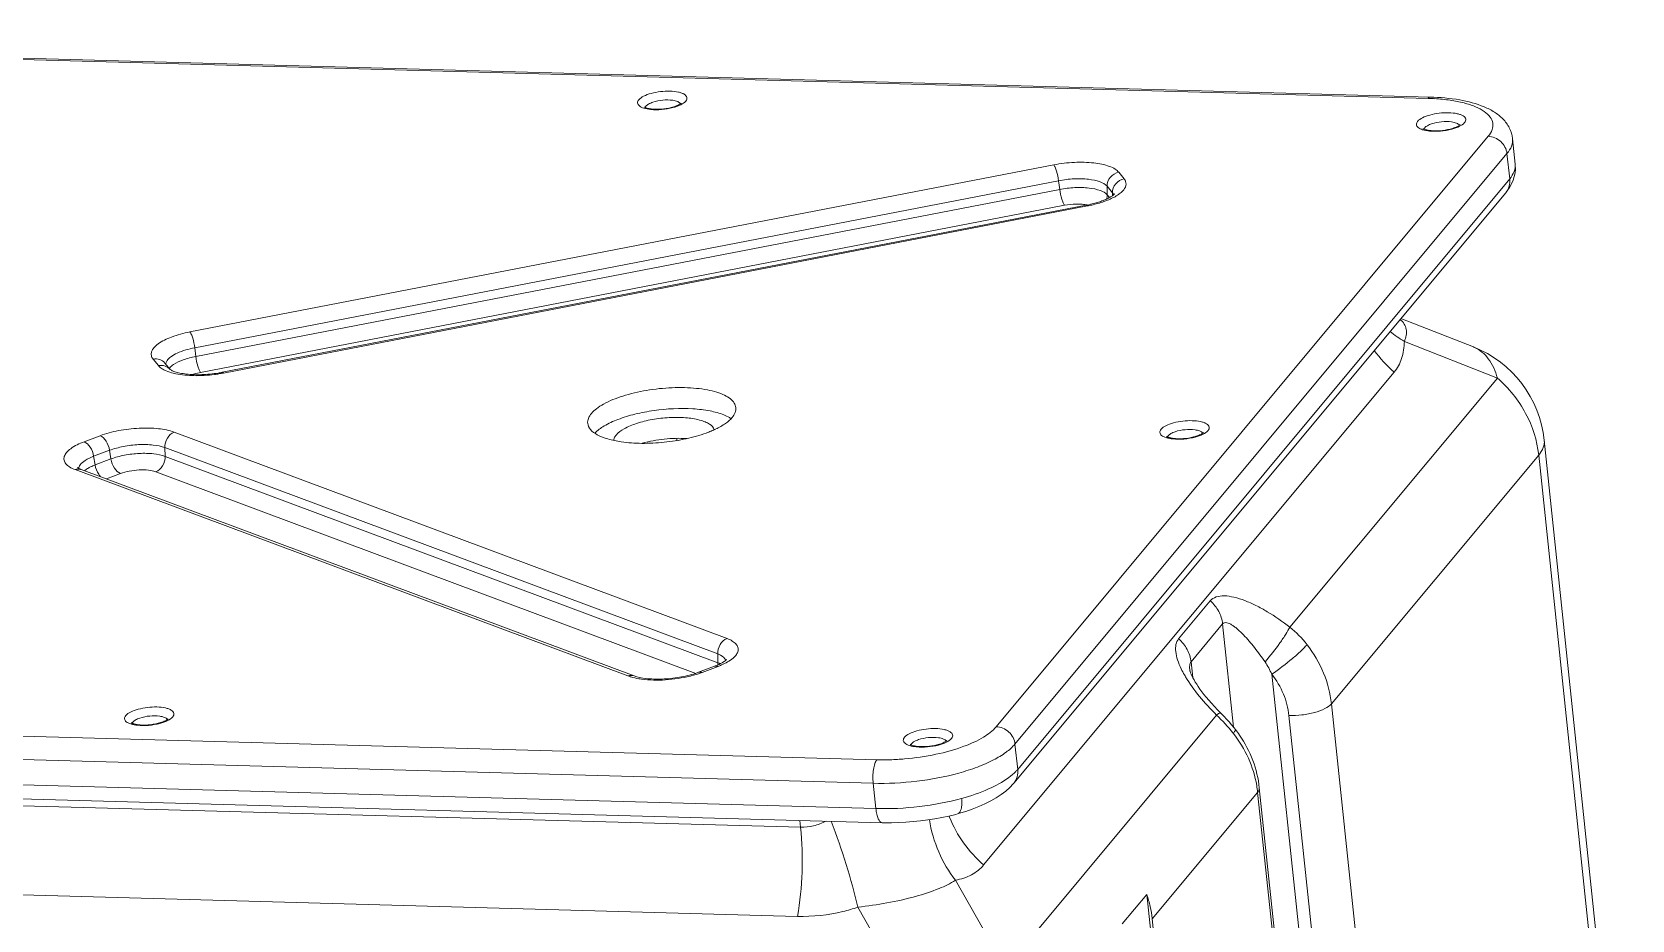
# Model space of a CAD drawing. Extents: x 36536 to 256213, y 18389 to 106449.
# Drawn here: x 247707.7 to 248168.4, y 80416.6 to 80672.1 of the extents above; entities that cross this region are included whole.
import ezdxf

# ---------------------------------------------------------------- set-up
doc = ezdxf.new("R2010")
doc.units = 0
doc.header["$LTSCALE"] = 1000
doc.header["$MEASUREMENT"] = 0
doc.layers.add('01-细实线', color=3, linetype='Continuous', lineweight=18)

# ---------------------------------------------------------------- blocks, each defined once
blk = doc.blocks.new('sadaffgdfhfgh')
at = {"layer": '01-细实线'}
for p, q in [((246093.82, 81812.687), (246026.242, 81814.559)), ((246093.88, 81812.725), (246026.313, 81814.596)), ((246081.384, 81794.604), (246095.55, 81811.596)), ((246096.253, 81811.527), (246096.33, 81810.798)), ((246081.927, 81794.108), (246096.093, 81811.1)), ((246096.093, 81811.1), (246096.17, 81810.371)), ((246058.17, 81805.966), (246083.045, 81810.774)), ((246096.17, 81810.371), (246082.004, 81793.379)), ((246084.915, 81810.56), (246085.07, 81810.37)), ((246058.308, 81805.51), (246083.183, 81810.317)), ((246058.341, 81805.258), (246083.215, 81810.066)), ((246096.055, 81809.973), (246081.889, 81792.981)), ((246083.183, 81810.317), (246083.215, 81810.066)), ((246084.578, 81810.158), (246084.581, 81809.91)), ((246084.578, 81810.158), (246084.733, 81809.968)), ((246084.581, 81809.91), (246084.645, 81809.832)), ((246084.733, 81809.968), (246084.734, 81809.888)), ((246058.479, 81804.802), (246083.353, 81809.61)), ((246083.975, 81809.611), (246059.1, 81804.804)), ((246084.01, 81809.59), (246059.136, 81804.782)), ((246095.126, 81805.535), (246093.04, 81806.357)), ((246058.308, 81805.51), (246058.341, 81805.258)), ((246093.139, 81805.694), (246095.815, 81804.639)), ((246057.266, 81804.996), (246057.11, 81805.186)), ((246057.606, 81804.881), (246057.451, 81805.071)), ((246092.843, 81804.805), (246081.024, 81790.628)), ((246089.839, 81797.472), (246095.815, 81804.639)), ((246057.718, 81803.082), (246073.635, 81797.144)), ((246055.126, 81802.806), (246055.584, 81802.979)), ((246055.399, 81802.387), (246055.858, 81802.56)), ((246055.858, 81802.56), (246055.898, 81802.311)), ((246057.449, 81802.637), (246057.457, 81802.386)), ((246057.449, 81802.637), (246073.366, 81796.699)), ((246072.187, 81802.904), (246072.194, 81802.841)), ((246097.166, 81802.851), (246099.692, 81778.847)), ((246055.399, 81802.387), (246055.44, 81802.138)), ((246055.44, 81802.138), (246055.898, 81802.311)), ((246057.457, 81802.386), (246073.373, 81796.448)), ((246091.039, 81795.266), (246097.006, 81802.423)), ((246097.006, 81802.423), (246099.532, 81778.419)), ((246070.784, 81796.066), (246054.867, 81802.004)), ((246070.958, 81796.07), (246055.042, 81802.007)), ((246055.764, 81801.738), (246056.171, 81801.892)), ((246057.187, 81801.941), (246072.733, 81796.142)), ((246086.638, 81797.135), (246087.549, 81798.228)), ((246086.996, 81796.471), (246087.906, 81797.564)), ((246087.906, 81797.564), (246088.223, 81794.591)), ((246073.366, 81796.699), (246073.373, 81796.448)), ((246073.276, 81796.345), (246072.818, 81796.172)), ((246073.376, 81796.342), (246072.917, 81796.169)), ((246086.959, 81796.235), (246086.959, 81796.235)), ((246087.043, 81796.026), (246086.996, 81796.471)), ((246089.321, 81796.118), (246092.123, 81769.797)), ((246010.376, 81795.528), (246077.954, 81793.656)), ((246087.759, 81795.091), (246087.668, 81795.186)), ((246091.039, 81795.266), (246093.572, 81771.27)), ((246010.266, 81794.851), (246077.844, 81792.979)), ((246081.654, 81787.653), (246087.731, 81794.943)), ((246087.85, 81795), (246087.759, 81795.091)), ((246089.814, 81794.928), (246092.347, 81770.932)), ((246088.27, 81794.532), (246088.27, 81794.532)), ((246077.921, 81792.251), (246010.344, 81794.123)), ((246081.927, 81794.108), (246082.004, 81793.379)), ((246075.75, 81791.713), (246015.297, 81793.387)), ((246077.844, 81792.979), (246077.921, 81792.251)), ((246085.878, 81789.076), (246088.914, 81792.717)), ((246091.447, 81768.721), (246088.914, 81792.717)), ((246091.495, 81768.849), (246088.962, 81792.845)), ((246080.27, 81792.097), (246080.271, 81792.097)), ((246075.729, 81791.91), (246075.75, 81791.713)), ((246075.667, 81789.148), (246015.215, 81790.822)), ((246081.654, 81787.653), (246080.212, 81790.189)), ((246085.011, 81788.931), (246085.72, 81789.78)), ((246088.413, 81764.478), (246085.72, 81789.78)), ((246077.402, 81789.412), (246078.844, 81786.877)), ((246088.411, 81765.079), (246085.878, 81789.076))]:
    blk.add_line(p, q, dxfattribs=at)
for points in [[(246096.055, 81809.973), (246096.097, 81810.025), (246096.165, 81810.124), (246096.222, 81810.225), (246096.268, 81810.331), (246096.302, 81810.439), (246096.324, 81810.547)], [(246096.324, 81810.547), (246096.335, 81810.654), (246096.333, 81810.759), (246096.33, 81810.799)], [(246086.966, 81796.209), (246086.964, 81796.216), (246086.96, 81796.231), (246086.959, 81796.237), (246086.959, 81796.235)], [(246087.668, 81795.186), (246087.583, 81795.279), (246087.505, 81795.368), (246087.433, 81795.453), (246087.367, 81795.535), (246087.307, 81795.613), (246087.253, 81795.688), (246087.203, 81795.759), (246087.158, 81795.827), (246087.118, 81795.892), (246087.081, 81795.955), (246087.049, 81796.014), (246087.022, 81796.067), (246087, 81796.116), (246086.983, 81796.158), (246086.971, 81796.191), (246086.966, 81796.209)], [(246088.27, 81794.532), (246088.235, 81794.576), (246088.163, 81794.664), (246088.09, 81794.747), (246088.018, 81794.827), (246087.946, 81794.903), (246087.875, 81794.975), (246087.85, 81795)], [(246008.701, 81794.141), (246008.779, 81794.096), (246008.912, 81794.028), (246009.056, 81793.968), (246009.21, 81793.914), (246009.374, 81793.866), (246009.546, 81793.826), (246009.725, 81793.791), (246009.911, 81793.763), (246010.101, 81793.742), (246010.292, 81793.727), (246010.484, 81793.717), (246078.105, 81791.844)], [(246080.271, 81792.097), (246080.327, 81792.114), (246080.513, 81792.171), (246080.698, 81792.235), (246080.881, 81792.307), (246081.059, 81792.386), (246081.227, 81792.47), (246081.384, 81792.56), (246081.53, 81792.656), (246081.66, 81792.755), (246081.776, 81792.858), (246081.877, 81792.966), (246081.89, 81792.981)], [(246078.105, 81791.844), (246078.17, 81791.843), (246078.373, 81791.842), (246078.579, 81791.847), (246078.787, 81791.857), (246078.996, 81791.874), (246079.206, 81791.895), (246079.414, 81791.922), (246079.621, 81791.955), (246079.824, 81791.993), (246080.024, 81792.036), (246080.219, 81792.084), (246080.27, 81792.097)]]:
    blk.add_lwpolyline(points, dxfattribs=at)
for centre, radius, start, end in [((246093.641, 81806.32), 6.369, 87.8599, 88.3918), ((246093.65, 81806.551), 6.138, 86.6393, 87.8645), ((246071.37, 81812.391), 0.0978, 153.6596, 159.5442), ((246093.794, 81811.77), 0.0978, 153.6596, 159.5442), ((246083.313, 81813.035), 3.487, 280.9387, 281.4421), ((246083.364, 81812.802), 3.248, 281.3887, 284.8228), ((246083.287, 81813.336), 3.815, 280.9312, 282.865), ((246094.749, 81808.465), 3.205, 230.8498, 239.8401), ((246095.272, 81807.592), 3.697, 215.7171, 228.9213), ((246093.934, 81802.511), 3.25, 5.9909, 68.4936), ((246094.799, 81804.707), 0.89, 66.2101, 68.4926), ((246058.346, 81808.898), 4.191, 277.2768, 279.0694), ((246058.412, 81808.367), 3.63, 279.1318, 280.9293), ((246058.373, 81808.734), 4.024, 279.0641, 280.9301), ((246071.887, 81806.21), 3.355, 290.0145, 292.6509), ((246072.093, 81805.716), 2.82, 292.6436, 295.6051), ((246086.408, 81802.91), 0.0978, 153.6596, 159.5442), ((246054.963, 81801.797), 0.224, 69.5483, 76.2894), ((246055.524, 81801.494), 0.618, 127.9723, 129.1637), ((246072.016, 81798.296), 2.271, 288.228, 290.6753), ((246071.976, 81798.662), 2.665, 288.2253, 290.6819), ((246072.606, 81798.121), 1.898, 290.6747, 293.4222), ((246072.891, 81796.436), 0.482, 353.8223, 355.98), ((246072.918, 81796.434), 0.456, 355.9402, 1.7651), ((246072.569, 81798.478), 2.283, 290.6796, 293.4033), ((246056.597, 81794.671), 0.0978, 153.6596, 159.5442), ((246085.504, 81792.381), 3.504, 34.4507, 37.8811), ((246079.021, 81794.05), 0.0978, 153.6596, 159.5442), ((246078.115, 81801.131), 7.478, 273.2997, 274.8569), ((246085.881, 81792.396), 3.05, 6.0377, 9.8078), ((246083.14, 81793.233), 3.333, 201.1011, 201.7228)]:
    blk.add_arc(centre, radius, start, end, dxfattribs=at)
for points, knots in [([(246071.096, 81812.646), (246071.132, 81812.69), (246071.25, 81812.764), (246071.462, 81812.839), (246071.719, 81812.888), (246071.983, 81812.901), (246072.19, 81812.882), (246072.328, 81812.843), (246072.418, 81812.803), (246072.488, 81812.737), (246072.481, 81812.656), (246072.46, 81812.624), (246072.448, 81812.609)], [0, 0, 0, 0, 0.105609, 0.251041, 0.420555, 0.592184, 0.743503, 0.80586, 0.85747, 0.930395, 0.962334, 1, 1, 1, 1]), ([(246093.82, 81812.687), (246093.824, 81812.693), (246093.839, 81812.712), (246093.863, 81812.725), (246093.88, 81812.725)], [0, 0, 0, 0, 0.297574, 1, 1, 1, 1]), ([(246093.88, 81812.725), (246094.165, 81812.717), (246094.694, 81812.67), (246095.319, 81812.51), (246095.732, 81812.303), (246095.985, 81812.104), (246096.178, 81811.846), (246096.241, 81811.636), (246096.253, 81811.529)], [0, 0, 0, 0, 0.297609, 0.553742, 0.667918, 0.777383, 0.887428, 1, 1, 1, 1]), ([(246095.55, 81811.596), (246095.598, 81811.653), (246095.674, 81811.77), (246095.7, 81811.978), (246095.61, 81812.17), (246095.429, 81812.329), (246095.171, 81812.461), (246094.839, 81812.567), (246094.444, 81812.643), (246094.16, 81812.67), (246094.01, 81812.679)], [0, 0, 0, 0, 0.095423, 0.176194, 0.258587, 0.358, 0.48198, 0.631964, 0.805939, 1, 1, 1, 1]), ([(246071.435, 81812.368), (246071.369, 81812.375), (246071.277, 81812.39), (246071.17, 81812.431), (246071.1, 81812.472), (246071.041, 81812.552), (246071.075, 81812.621), (246071.096, 81812.646)], [0, 0, 0, 0, 0.366044, 0.513764, 0.636012, 0.816673, 1, 1, 1, 1]), ([(246071.258, 81812.435), (246071.257, 81812.437), (246071.253, 81812.441), (246071.257, 81812.438), (246071.261, 81812.434), (246071.273, 81812.429), (246071.289, 81812.421), (246071.32, 81812.41), (246071.345, 81812.403), (246071.364, 81812.398)], [0, 0, 0, 0, 0.044974, 0.04924, 0.101177, 0.201769, 0.348301, 0.534283, 1, 1, 1, 1]), ([(246071.3, 81812.46), (246071.321, 81812.486), (246071.386, 81812.531), (246071.458, 81812.561), (246071.5, 81812.576)], [0, 0, 0, 0, 0.427384, 1, 1, 1, 1]), ([(246071.364, 81812.398), (246071.375, 81812.396), (246071.424, 81812.386), (246071.474, 81812.38), (246071.513, 81812.377)], [0, 0, 0, 0, 0.224817, 1, 1, 1, 1]), ([(246072.076, 81812.421), (246071.97, 81812.393), (246071.757, 81812.358), (246071.54, 81812.357), (246071.435, 81812.368)], [0, 0, 0, 0, 0.506625, 1, 1, 1, 1]), ([(246071.5, 81812.576), (246071.592, 81812.607), (246071.784, 81812.644), (246071.979, 81812.645), (246072.075, 81812.631)], [0, 0, 0, 0, 0.503804, 1, 1, 1, 1]), ([(246071.513, 81812.377), (246071.612, 81812.37), (246071.811, 81812.377), (246072.007, 81812.415), (246072.101, 81812.445)], [0, 0, 0, 0, 0.503003, 1, 1, 1, 1]), ([(246072.075, 81812.631), (246072.123, 81812.624), (246072.202, 81812.606), (246072.278, 81812.562), (246072.296, 81812.534)], [0, 0, 0, 0, 0.597592, 1, 1, 1, 1]), ([(246072.448, 81812.609), (246072.41, 81812.563), (246072.287, 81812.487), (246072.154, 81812.442), (246072.076, 81812.421)], [0, 0, 0, 0, 0.419625, 1, 1, 1, 1]), ([(246072.101, 81812.445), (246072.148, 81812.46), (246072.222, 81812.488), (246072.291, 81812.528), (246072.312, 81812.547)], [0, 0, 0, 0, 0.634988, 1, 1, 1, 1]), ([(246072.312, 81812.547), (246072.313, 81812.548), (246072.315, 81812.55), (246072.316, 81812.552), (246072.317, 81812.553)], [0, 0, 0, 0, 0.593442, 1, 1, 1, 1]), ([(246093.52, 81812.025), (246093.556, 81812.068), (246093.673, 81812.143), (246093.886, 81812.218), (246094.143, 81812.266), (246094.407, 81812.28), (246094.614, 81812.261), (246094.752, 81812.222), (246094.842, 81812.182), (246094.912, 81812.116), (246094.905, 81812.035), (246094.884, 81812.003), (246094.871, 81811.988)], [0, 0, 0, 0, 0.105609, 0.251041, 0.420555, 0.592184, 0.743503, 0.80586, 0.85747, 0.930395, 0.962334, 1, 1, 1, 1]), ([(246093.858, 81811.747), (246093.793, 81811.753), (246093.701, 81811.769), (246093.594, 81811.81), (246093.524, 81811.851), (246093.465, 81811.931), (246093.499, 81812), (246093.52, 81812.025)], [0, 0, 0, 0, 0.366044, 0.513764, 0.636012, 0.816673, 1, 1, 1, 1]), ([(246093.682, 81811.814), (246093.681, 81811.816), (246093.677, 81811.819), (246093.681, 81811.817), (246093.685, 81811.813), (246093.697, 81811.808), (246093.713, 81811.8), (246093.743, 81811.789), (246093.769, 81811.782), (246093.788, 81811.777)], [0, 0, 0, 0, 0.044974, 0.04924, 0.101177, 0.201769, 0.348301, 0.534283, 1, 1, 1, 1]), ([(246093.723, 81811.839), (246093.745, 81811.865), (246093.81, 81811.91), (246093.881, 81811.94), (246093.923, 81811.954)], [0, 0, 0, 0, 0.427384, 1, 1, 1, 1]), ([(246093.788, 81811.777), (246093.799, 81811.775), (246093.848, 81811.765), (246093.898, 81811.759), (246093.937, 81811.756)], [0, 0, 0, 0, 0.224817, 1, 1, 1, 1]), ([(246094.5, 81811.8), (246094.394, 81811.772), (246094.181, 81811.737), (246093.964, 81811.736), (246093.858, 81811.747)], [0, 0, 0, 0, 0.506625, 1, 1, 1, 1]), ([(246093.923, 81811.954), (246094.016, 81811.986), (246094.208, 81812.022), (246094.403, 81812.023), (246094.498, 81812.009)], [0, 0, 0, 0, 0.503804, 1, 1, 1, 1]), ([(246093.937, 81811.756), (246094.036, 81811.749), (246094.235, 81811.756), (246094.431, 81811.794), (246094.525, 81811.824)], [0, 0, 0, 0, 0.503003, 1, 1, 1, 1]), ([(246094.498, 81812.009), (246094.547, 81812.002), (246094.626, 81811.985), (246094.702, 81811.941), (246094.72, 81811.913)], [0, 0, 0, 0, 0.597592, 1, 1, 1, 1]), ([(246094.871, 81811.988), (246094.834, 81811.942), (246094.711, 81811.866), (246094.578, 81811.821), (246094.5, 81811.8)], [0, 0, 0, 0, 0.419625, 1, 1, 1, 1]), ([(246094.525, 81811.824), (246094.572, 81811.838), (246094.646, 81811.867), (246094.715, 81811.906), (246094.736, 81811.926)], [0, 0, 0, 0, 0.634988, 1, 1, 1, 1]), ([(246094.736, 81811.926), (246094.737, 81811.927), (246094.739, 81811.929), (246094.74, 81811.931), (246094.741, 81811.932)], [0, 0, 0, 0, 0.593442, 1, 1, 1, 1]), ([(246095.55, 81811.596), (246095.681, 81811.59), (246095.942, 81811.481), (246096.079, 81811.229), (246096.093, 81811.1)], [0, 0, 0, 0, 0.502264, 1, 1, 1, 1]), ([(246096.093, 81811.1), (246096.147, 81811.164), (246096.235, 81811.297), (246096.261, 81811.457), (246096.253, 81811.527)], [0, 0, 0, 0, 0.541121, 1, 1, 1, 1]), ([(246083.045, 81810.774), (246083.24, 81810.812), (246083.625, 81810.857), (246084.166, 81810.847), (246084.564, 81810.772), (246084.801, 81810.664), (246084.885, 81810.597), (246084.915, 81810.56)], [0, 0, 0, 0, 0.307549, 0.598375, 0.835838, 0.927267, 1, 1, 1, 1]), ([(246083.045, 81810.774), (246083.062, 81810.753), (246083.092, 81810.693), (246083.145, 81810.542), (246083.171, 81810.411), (246083.183, 81810.317)], [0, 0, 0, 0, 0.169039, 0.41301, 1, 1, 1, 1]), ([(246083.183, 81810.317), (246083.329, 81810.346), (246083.615, 81810.38), (246084.02, 81810.371), (246084.346, 81810.31), (246084.528, 81810.219), (246084.578, 81810.158)], [0, 0, 0, 0, 0.30798, 0.599151, 0.836936, 1, 1, 1, 1]), ([(246084.915, 81810.56), (246084.823, 81810.542), (246084.649, 81810.44), (246084.576, 81810.25), (246084.578, 81810.158)], [0, 0, 0, 0, 0.506165, 1, 1, 1, 1]), ([(246085.07, 81810.37), (246085.088, 81810.348), (246085.117, 81810.301), (246085.136, 81810.187), (246085.076, 81810.069), (246084.978, 81809.971), (246084.825, 81809.86), (246084.689, 81809.795), (246084.59, 81809.756)], [0, 0, 0, 0, 0.093965, 0.181085, 0.374955, 0.499372, 0.645354, 1, 1, 1, 1]), ([(246085.07, 81810.37), (246084.978, 81810.352), (246084.804, 81810.25), (246084.731, 81810.06), (246084.733, 81809.968)], [0, 0, 0, 0, 0.506165, 1, 1, 1, 1]), ([(246096.055, 81809.973), (246096.099, 81810.026), (246096.167, 81810.155), (246096.177, 81810.3), (246096.17, 81810.371)], [0, 0, 0, 0, 0.491224, 1, 1, 1, 1]), ([(246096.33, 81810.798), (246096.337, 81810.727), (246096.311, 81810.568), (246096.224, 81810.436), (246096.17, 81810.371)], [0, 0, 0, 0, 0.457932, 1, 1, 1, 1]), ([(246083.215, 81810.066), (246083.358, 81810.094), (246083.639, 81810.127), (246084.036, 81810.119), (246084.355, 81810.059), (246084.533, 81809.97), (246084.581, 81809.91)], [0, 0, 0, 0, 0.30798, 0.599151, 0.836936, 1, 1, 1, 1]), ([(246083.353, 81809.61), (246083.336, 81809.631), (246083.307, 81809.691), (246083.254, 81809.841), (246083.227, 81809.973), (246083.215, 81810.066)], [0, 0, 0, 0, 0.169039, 0.41301, 1, 1, 1, 1]), ([(246084.785, 81809.928), (246084.787, 81809.931), (246084.793, 81809.942), (246084.783, 81809.928), (246084.767, 81809.914), (246084.724, 81809.878), (246084.673, 81809.847), (246084.619, 81809.817), (246084.552, 81809.784), (246084.457, 81809.744), (246084.331, 81809.7), (246084.241, 81809.674), (246084.195, 81809.661)], [0, 0, 0, 0, 0.016473, 0.026923, 0.050118, 0.132302, 0.253672, 0.326579, 0.406597, 0.58502, 0.784226, 1, 1, 1, 1]), ([(246083.353, 81809.61), (246083.465, 81809.631), (246083.614, 81809.647), (246083.764, 81809.645), (246083.8, 81809.644)], [0, 0, 0, 0, 0.756759, 1, 1, 1, 1]), ([(246083.8, 81809.644), (246083.819, 81809.643), (246083.889, 81809.639), (246083.959, 81809.629), (246084.009, 81809.619)], [0, 0, 0, 0, 0.265847, 1, 1, 1, 1]), ([(246084.01, 81809.59), (246084.007, 81809.594), (246083.998, 81809.604), (246083.984, 81809.613), (246083.975, 81809.611)], [0, 0, 0, 0, 0.333221, 1, 1, 1, 1]), ([(246084.59, 81809.756), (246084.556, 81809.742), (246084.407, 81809.686), (246084.254, 81809.644), (246084.136, 81809.617)], [0, 0, 0, 0, 0.234556, 1, 1, 1, 1]), ([(246093.016, 81806.327), (246093.062, 81806.29), (246093.142, 81806.204), (246093.225, 81805.982), (246093.184, 81805.802), (246093.139, 81805.694)], [0, 0, 0, 0, 0.257383, 0.493755, 1, 1, 1, 1]), ([(246057.11, 81805.186), (246057.086, 81805.216), (246057.049, 81805.285), (246057.06, 81805.408), (246057.135, 81805.524), (246057.32, 81805.684), (246057.672, 81805.847), (246057.99, 81805.931), (246058.17, 81805.966)], [0, 0, 0, 0, 0.076042, 0.148978, 0.235292, 0.344238, 0.634254, 1, 1, 1, 1]), ([(246058.17, 81805.966), (246058.187, 81805.945), (246058.217, 81805.885), (246058.27, 81805.734), (246058.297, 81805.603), (246058.308, 81805.51)], [0, 0, 0, 0, 0.169039, 0.41301, 1, 1, 1, 1]), ([(246057.514, 81805.142), (246057.542, 81805.185), (246057.634, 81805.268), (246057.896, 81805.41), (246058.135, 81805.476), (246058.308, 81805.51)], [0, 0, 0, 0, 0.175625, 0.406329, 1, 1, 1, 1]), ([(246093.139, 81805.694), (246093.135, 81805.527), (246093.091, 81805.208), (246092.939, 81804.92), (246092.843, 81804.805)], [0, 0, 0, 0, 0.525893, 1, 1, 1, 1]), ([(246095.815, 81804.639), (246095.76, 81804.836), (246095.642, 81805.115), (246095.384, 81805.394), (246095.235, 81805.487), (246095.158, 81805.521)], [0, 0, 0, 0, 0.541563, 0.777498, 1, 1, 1, 1]), ([(246057.11, 81805.186), (246057.173, 81805.198), (246057.304, 81805.193), (246057.413, 81805.118), (246057.451, 81805.071)], [0, 0, 0, 0, 0.510868, 1, 1, 1, 1]), ([(246057.266, 81804.996), (246057.328, 81805.008), (246057.459, 81805.002), (246057.568, 81804.928), (246057.606, 81804.881)], [0, 0, 0, 0, 0.510868, 1, 1, 1, 1]), ([(246057.419, 81804.878), (246057.403, 81804.887), (246057.347, 81804.919), (246057.295, 81804.96), (246057.266, 81804.996)], [0, 0, 0, 0, 0.280402, 1, 1, 1, 1]), ([(246057.477, 81805.037), (246057.477, 81805.046), (246057.481, 81805.083), (246057.498, 81805.118), (246057.514, 81805.142)], [0, 0, 0, 0, 0.232523, 1, 1, 1, 1]), ([(246057.762, 81804.762), (246057.737, 81804.768), (246057.645, 81804.789), (246057.554, 81804.817), (246057.49, 81804.844)], [0, 0, 0, 0, 0.271123, 1, 1, 1, 1]), ([(246057.576, 81804.917), (246057.58, 81804.923), (246057.601, 81804.947), (246057.624, 81804.969), (246057.643, 81804.985)], [0, 0, 0, 0, 0.232227, 1, 1, 1, 1]), ([(246058.988, 81804.784), (246058.83, 81804.758), (246058.524, 81804.729), (246058.153, 81804.738), (246057.894, 81804.777), (246057.749, 81804.813), (246057.657, 81804.851), (246057.614, 81804.875), (246057.603, 81804.884)], [0, 0, 0, 0, 0.339796, 0.654097, 0.787551, 0.896227, 0.971189, 1, 1, 1, 1]), ([(246057.603, 81804.884), (246057.603, 81804.884), (246057.605, 81804.882), (246057.606, 81804.882), (246057.606, 81804.881)], [0, 0, 0, 0, 0.153996, 1, 1, 1, 1]), ([(246057.7, 81805.027), (246057.786, 81805.083), (246057.996, 81805.177), (246058.217, 81805.235), (246058.341, 81805.258)], [0, 0, 0, 0, 0.448607, 1, 1, 1, 1]), ([(246058.479, 81804.802), (246058.462, 81804.823), (246058.432, 81804.883), (246058.379, 81805.034), (246058.352, 81805.165), (246058.341, 81805.258)], [0, 0, 0, 0, 0.169039, 0.41301, 1, 1, 1, 1]), ([(246058.877, 81804.741), (246058.681, 81804.716), (246058.308, 81804.694), (246057.934, 81804.727), (246057.762, 81804.762)], [0, 0, 0, 0, 0.529632, 1, 1, 1, 1]), ([(246058.247, 81804.74), (246058.265, 81804.746), (246058.341, 81804.771), (246058.419, 81804.79), (246058.479, 81804.802)], [0, 0, 0, 0, 0.237141, 1, 1, 1, 1]), ([(246059.136, 81804.782), (246059.133, 81804.786), (246059.124, 81804.796), (246059.109, 81804.805), (246059.1, 81804.804)], [0, 0, 0, 0, 0.333221, 1, 1, 1, 1]), ([(246095.815, 81804.639), (246096.143, 81804.354), (246096.693, 81803.675), (246096.962, 81802.84), (246097.006, 81802.423)], [0, 0, 0, 0, 0.509325, 1, 1, 1, 1]), ([(246073.89, 81803.79), (246073.885, 81803.835), (246073.848, 81803.933), (246073.729, 81804.053), (246073.556, 81804.156), (246073.33, 81804.24), (246073.059, 81804.305), (246072.63, 81804.365), (246072.041, 81804.375), (246071.326, 81804.301), (246070.661, 81804.146), (246070.178, 81803.956), (246069.884, 81803.77), (246069.773, 81803.67), (246069.73, 81803.619)], [0, 0, 0, 0, 0.030488, 0.066242, 0.110215, 0.163294, 0.225134, 0.294643, 0.450073, 0.614242, 0.770091, 0.902034, 0.955594, 1, 1, 1, 1]), ([(246069.73, 81803.619), (246069.694, 81803.576), (246069.637, 81803.489), (246069.619, 81803.383), (246069.624, 81803.336)], [0, 0, 0, 0, 0.540947, 1, 1, 1, 1]), ([(246073.542, 81803.58), (246073.415, 81803.631), (246073.12, 81803.709), (246072.448, 81803.786), (246071.717, 81803.748), (246070.998, 81803.612), (246070.514, 81803.466), (246070.121, 81803.288), (246069.905, 81803.135), (246069.826, 81803.052)], [0, 0, 0, 0, 0.106134, 0.233524, 0.522545, 0.666856, 0.799059, 0.911683, 1, 1, 1, 1]), ([(246073.268, 81803.153), (246073.247, 81803.219), (246073.154, 81803.308), (246073, 81803.385), (246072.771, 81803.459), (246072.423, 81803.509), (246071.964, 81803.511), (246071.49, 81803.456), (246071.05, 81803.35), (246070.694, 81803.206), (246070.502, 81803.073), (246070.439, 81802.998)], [0, 0, 0, 0, 0.0689, 0.115493, 0.170833, 0.304669, 0.460063, 0.622156, 0.774975, 0.904101, 1, 1, 1, 1]), ([(246073.312, 81803.173), (246073.409, 81803.22), (246073.579, 81803.314), (246073.73, 81803.441), (246073.785, 81803.507)], [0, 0, 0, 0, 0.555599, 1, 1, 1, 1]), ([(246073.749, 81803.472), (246073.734, 81803.482), (246073.668, 81803.524), (246073.598, 81803.557), (246073.542, 81803.58)], [0, 0, 0, 0, 0.230529, 1, 1, 1, 1]), ([(246073.785, 81803.507), (246073.82, 81803.549), (246073.878, 81803.637), (246073.895, 81803.743), (246073.89, 81803.79)], [0, 0, 0, 0, 0.540947, 1, 1, 1, 1]), ([(246055.584, 81802.979), (246055.755, 81803.044), (246056.126, 81803.142), (246056.693, 81803.209), (246057.235, 81803.199), (246057.574, 81803.135), (246057.718, 81803.082)], [0, 0, 0, 0, 0.253177, 0.527755, 0.787617, 1, 1, 1, 1]), ([(246057.718, 81803.082), (246057.636, 81803.051), (246057.495, 81802.915), (246057.446, 81802.73), (246057.449, 81802.637)], [0, 0, 0, 0, 0.481534, 1, 1, 1, 1]), ([(246069.624, 81803.336), (246069.631, 81803.272), (246069.703, 81803.133), (246069.917, 81802.985), (246070.22, 81802.87), (246070.457, 81802.823), (246070.588, 81802.804)], [0, 0, 0, 0, 0.165745, 0.379235, 0.658109, 1, 1, 1, 1]), ([(246070.439, 81802.998), (246070.429, 81802.986), (246070.395, 81802.941), (246070.371, 81802.886), (246070.367, 81802.845)], [0, 0, 0, 0, 0.280466, 1, 1, 1, 1]), ([(246070.588, 81802.804), (246070.783, 81802.775), (246071.196, 81802.748), (246071.825, 81802.779), (246072.448, 81802.878), (246072.849, 81802.989), (246073.035, 81803.057)], [0, 0, 0, 0, 0.238876, 0.498997, 0.759634, 1, 1, 1, 1]), ([(246086.472, 81802.886), (246086.406, 81802.893), (246086.314, 81802.908), (246086.207, 81802.95), (246086.138, 81802.99), (246086.078, 81803.071), (246086.112, 81803.139), (246086.133, 81803.165)], [0, 0, 0, 0, 0.366044, 0.513764, 0.636012, 0.816673, 1, 1, 1, 1]), ([(246086.133, 81803.165), (246086.169, 81803.208), (246086.287, 81803.282), (246086.499, 81803.358), (246086.757, 81803.406), (246087.021, 81803.419), (246087.227, 81803.4), (246087.365, 81803.361), (246087.455, 81803.321), (246087.525, 81803.255), (246087.519, 81803.175), (246087.498, 81803.143), (246087.485, 81803.127)], [0, 0, 0, 0, 0.105609, 0.251041, 0.420555, 0.592184, 0.743503, 0.80586, 0.85747, 0.930395, 0.962334, 1, 1, 1, 1]), ([(246086.337, 81802.979), (246086.358, 81803.004), (246086.423, 81803.05), (246086.495, 81803.08), (246086.537, 81803.094)], [0, 0, 0, 0, 0.427384, 1, 1, 1, 1]), ([(246086.537, 81803.094), (246086.629, 81803.126), (246086.821, 81803.162), (246087.017, 81803.163), (246087.112, 81803.149)], [0, 0, 0, 0, 0.503804, 1, 1, 1, 1]), ([(246087.112, 81803.149), (246087.16, 81803.142), (246087.24, 81803.125), (246087.316, 81803.08), (246087.333, 81803.053)], [0, 0, 0, 0, 0.597592, 1, 1, 1, 1]), ([(246087.485, 81803.127), (246087.447, 81803.082), (246087.324, 81803.006), (246087.192, 81802.96), (246087.113, 81802.939)], [0, 0, 0, 0, 0.419625, 1, 1, 1, 1]), ([(246087.138, 81802.963), (246087.186, 81802.978), (246087.259, 81803.006), (246087.328, 81803.046), (246087.349, 81803.066)], [0, 0, 0, 0, 0.634988, 1, 1, 1, 1]), ([(246087.349, 81803.066), (246087.35, 81803.067), (246087.352, 81803.069), (246087.354, 81803.07), (246087.354, 81803.071)], [0, 0, 0, 0, 0.593442, 1, 1, 1, 1]), ([(246054.867, 81802.004), (246054.811, 81802.024), (246054.714, 81802.069), (246054.599, 81802.159), (246054.537, 81802.27), (246054.547, 81802.394), (246054.622, 81802.509), (246054.806, 81802.669), (246054.99, 81802.754), (246055.126, 81802.806)], [0, 0, 0, 0, 0.139598, 0.250856, 0.340965, 0.42713, 0.528999, 0.657525, 1, 1, 1, 1]), ([(246055.126, 81802.806), (246055.198, 81802.779), (246055.323, 81802.642), (246055.385, 81802.48), (246055.399, 81802.387)], [0, 0, 0, 0, 0.450356, 1, 1, 1, 1]), ([(246055.584, 81802.979), (246055.656, 81802.952), (246055.781, 81802.815), (246055.843, 81802.653), (246055.858, 81802.56)], [0, 0, 0, 0, 0.450356, 1, 1, 1, 1]), ([(246055.858, 81802.56), (246055.985, 81802.608), (246056.262, 81802.681), (246056.685, 81802.732), (246057.088, 81802.724), (246057.341, 81802.677), (246057.449, 81802.637)], [0, 0, 0, 0, 0.253195, 0.527751, 0.787603, 1, 1, 1, 1]), ([(246072.474, 81802.897), (246072.26, 81802.912), (246071.827, 81802.899), (246071.402, 81802.821), (246071.195, 81802.761)], [0, 0, 0, 0, 0.500058, 1, 1, 1, 1]), ([(246086.295, 81802.954), (246086.294, 81802.955), (246086.29, 81802.959), (246086.294, 81802.957), (246086.299, 81802.953), (246086.31, 81802.947), (246086.326, 81802.94), (246086.357, 81802.928), (246086.383, 81802.921), (246086.401, 81802.917)], [0, 0, 0, 0, 0.044974, 0.04924, 0.101177, 0.201769, 0.348301, 0.534283, 1, 1, 1, 1]), ([(246086.401, 81802.917), (246086.412, 81802.914), (246086.461, 81802.905), (246086.511, 81802.899), (246086.55, 81802.896)], [0, 0, 0, 0, 0.224817, 1, 1, 1, 1]), ([(246087.113, 81802.939), (246087.008, 81802.912), (246086.794, 81802.877), (246086.578, 81802.875), (246086.472, 81802.886)], [0, 0, 0, 0, 0.506625, 1, 1, 1, 1]), ([(246086.55, 81802.896), (246086.649, 81802.889), (246086.849, 81802.896), (246087.044, 81802.934), (246087.138, 81802.963)], [0, 0, 0, 0, 0.503003, 1, 1, 1, 1]), ([(246097.006, 81802.423), (246097.06, 81802.488), (246097.147, 81802.62), (246097.174, 81802.78), (246097.166, 81802.85)], [0, 0, 0, 0, 0.54127, 1, 1, 1, 1]), ([(246055.009, 81802.139), (246055.048, 81802.192), (246055.174, 81802.29), (246055.316, 81802.355), (246055.399, 81802.387)], [0, 0, 0, 0, 0.425535, 1, 1, 1, 1]), ([(246055.273, 81802.063), (246055.286, 81802.07), (246055.34, 81802.097), (246055.396, 81802.121), (246055.44, 81802.138)], [0, 0, 0, 0, 0.236484, 1, 1, 1, 1]), ([(246055.6, 81801.799), (246055.58, 81801.82), (246055.502, 81801.92), (246055.455, 81802.043), (246055.44, 81802.138)], [0, 0, 0, 0, 0.236027, 1, 1, 1, 1]), ([(246055.898, 81802.311), (246056.023, 81802.358), (246056.294, 81802.43), (246056.708, 81802.479), (246057.103, 81802.472), (246057.352, 81802.425), (246057.457, 81802.386)], [0, 0, 0, 0, 0.253195, 0.527751, 0.787603, 1, 1, 1, 1]), ([(246056.171, 81801.892), (246056.099, 81801.919), (246055.974, 81802.055), (246055.913, 81802.218), (246055.898, 81802.311)], [0, 0, 0, 0, 0.450356, 1, 1, 1, 1]), ([(246057.187, 81801.941), (246057.269, 81801.972), (246057.41, 81802.108), (246057.46, 81802.292), (246057.457, 81802.386)], [0, 0, 0, 0, 0.481534, 1, 1, 1, 1]), ([(246054.867, 81802.004), (246054.879, 81802.008), (246054.927, 81802.023), (246054.98, 81802.024), (246055.016, 81802.015)], [0, 0, 0, 0, 0.261345, 1, 1, 1, 1]), ([(246055.042, 81802.007), (246055.016, 81802.017), (246054.98, 81802.033), (246054.946, 81802.053), (246054.937, 81802.061)], [0, 0, 0, 0, 0.705077, 1, 1, 1, 1]), ([(246055.143, 81801.981), (246055.153, 81801.988), (246055.194, 81802.019), (246055.238, 81802.045), (246055.273, 81802.063)], [0, 0, 0, 0, 0.231036, 1, 1, 1, 1]), ([(246056.171, 81801.892), (246056.253, 81801.923), (246056.43, 81801.969), (246056.7, 81802.001), (246056.957, 81801.997), (246057.119, 81801.966), (246057.187, 81801.941)], [0, 0, 0, 0, 0.253177, 0.527751, 0.787618, 1, 1, 1, 1]), ([(246087.549, 81798.228), (246087.592, 81798.279), (246087.723, 81798.36), (246087.967, 81798.382), (246088.247, 81798.338), (246088.553, 81798.239), (246088.873, 81798.096), (246089.314, 81797.852), (246089.633, 81797.631), (246089.839, 81797.472)], [0, 0, 0, 0, 0.07829, 0.171136, 0.282347, 0.409031, 0.547166, 0.693343, 1, 1, 1, 1]), ([(246087.549, 81798.228), (246087.647, 81798.142), (246087.812, 81797.939), (246087.893, 81797.688), (246087.906, 81797.564)], [0, 0, 0, 0, 0.509309, 1, 1, 1, 1]), ([(246087.906, 81797.564), (246087.919, 81797.579), (246087.958, 81797.604), (246088.03, 81797.601), (246088.104, 81797.574), (246088.183, 81797.53), (246088.263, 81797.473), (246088.374, 81797.381), (246088.57, 81797.191), (246088.835, 81796.879), (246089.031, 81796.61), (246089.128, 81796.47)], [0, 0, 0, 0, 0.035501, 0.074, 0.11982, 0.172245, 0.229857, 0.291263, 0.422225, 0.703771, 1, 1, 1, 1]), ([(246089.839, 81797.472), (246089.806, 81797.403), (246089.714, 81797.249), (246089.484, 81796.91), (246089.278, 81796.646), (246089.128, 81796.47)], [0, 0, 0, 0, 0.185281, 0.435864, 1, 1, 1, 1]), ([(246073.635, 81797.144), (246073.553, 81797.113), (246073.412, 81796.977), (246073.363, 81796.793), (246073.366, 81796.699)], [0, 0, 0, 0, 0.481534, 1, 1, 1, 1]), ([(246073.635, 81797.144), (246073.687, 81797.125), (246073.78, 81797.082), (246073.892, 81796.998), (246073.958, 81796.897), (246073.962, 81796.782), (246073.906, 81796.672), (246073.754, 81796.517), (246073.594, 81796.434), (246073.476, 81796.383)], [0, 0, 0, 0, 0.144946, 0.262101, 0.357314, 0.445335, 0.544957, 0.668614, 1, 1, 1, 1]), ([(246086.713, 81796.273), (246086.673, 81796.356), (246086.605, 81796.517), (246086.547, 81796.754), (246086.547, 81796.967), (246086.6, 81797.09), (246086.638, 81797.135)], [0, 0, 0, 0, 0.306235, 0.575806, 0.804076, 1, 1, 1, 1]), ([(246086.638, 81797.135), (246086.737, 81797.05), (246086.902, 81796.846), (246086.982, 81796.596), (246086.996, 81796.471)], [0, 0, 0, 0, 0.509309, 1, 1, 1, 1]), ([(246073.366, 81796.699), (246073.395, 81796.688), (246073.485, 81796.649), (246073.575, 81796.581), (246073.598, 81796.517)], [0, 0, 0, 0, 0.313569, 1, 1, 1, 1]), ([(246073.619, 81796.534), (246073.62, 81796.537), (246073.626, 81796.549), (246073.62, 81796.539), (246073.618, 81796.537)], [0, 0, 0, 0, 0.549381, 1, 1, 1, 1]), ([(246090.336, 81796.966), (246090.283, 81796.903), (246090.145, 81796.767), (246089.813, 81796.476), (246089.526, 81796.257), (246089.321, 81796.118)], [0, 0, 0, 0, 0.185028, 0.439416, 1, 1, 1, 1]), ([(246090.336, 81796.966), (246090.529, 81796.718), (246090.847, 81796.177), (246091.007, 81795.568), (246091.039, 81795.266)], [0, 0, 0, 0, 0.508166, 1, 1, 1, 1]), ([(246070.784, 81796.066), (246070.798, 81796.072), (246070.855, 81796.088), (246070.918, 81796.085), (246070.958, 81796.07)], [0, 0, 0, 0, 0.26311, 1, 1, 1, 1]), ([(246072.727, 81796.14), (246072.577, 81796.09), (246072.258, 81796.016), (246071.778, 81795.967), (246071.337, 81795.98), (246071.067, 81796.029), (246070.958, 81796.07)], [0, 0, 0, 0, 0.263424, 0.545749, 0.806099, 1, 1, 1, 1]), ([(246072.81, 81796.131), (246072.791, 81796.125), (246072.715, 81796.1), (246072.638, 81796.079), (246072.579, 81796.064)], [0, 0, 0, 0, 0.243102, 1, 1, 1, 1]), ([(246072.917, 81796.169), (246072.909, 81796.172), (246072.877, 81796.182), (246072.841, 81796.181), (246072.818, 81796.172)], [0, 0, 0, 0, 0.271993, 1, 1, 1, 1]), ([(246073.376, 81796.342), (246073.367, 81796.345), (246073.335, 81796.355), (246073.299, 81796.354), (246073.276, 81796.345)], [0, 0, 0, 0, 0.271993, 1, 1, 1, 1]), ([(246073.618, 81796.537), (246073.595, 81796.51), (246073.51, 81796.452), (246073.421, 81796.406), (246073.361, 81796.379)], [0, 0, 0, 0, 0.348323, 1, 1, 1, 1]), ([(246086.84, 81796.038), (246086.829, 81796.058), (246086.784, 81796.134), (246086.742, 81796.213), (246086.713, 81796.273)], [0, 0, 0, 0, 0.256023, 1, 1, 1, 1]), ([(246086.955, 81796.337), (246086.956, 81796.351), (246086.96, 81796.397), (246086.974, 81796.446), (246086.996, 81796.471)], [0, 0, 0, 0, 0.289681, 1, 1, 1, 1]), ([(246089.321, 81796.118), (246089.457, 81795.944), (246089.68, 81795.566), (246089.791, 81795.14), (246089.814, 81794.928)], [0, 0, 0, 0, 0.508166, 1, 1, 1, 1]), ([(246071.173, 81795.974), (246071.146, 81795.978), (246071.044, 81795.993), (246070.942, 81796.016), (246070.87, 81796.037)], [0, 0, 0, 0, 0.266764, 1, 1, 1, 1]), ([(246072.579, 81796.064), (246072.345, 81796.006), (246071.876, 81795.937), (246071.401, 81795.943), (246071.173, 81795.974)], [0, 0, 0, 0, 0.51231, 1, 1, 1, 1]), ([(246087.731, 81794.943), (246087.558, 81795.113), (246087.237, 81795.459), (246086.958, 81795.842), (246086.84, 81796.038)], [0, 0, 0, 0, 0.515019, 1, 1, 1, 1]), ([(246056.323, 81794.925), (246056.359, 81794.969), (246056.476, 81795.043), (246056.689, 81795.118), (246056.946, 81795.167), (246057.21, 81795.18), (246057.417, 81795.161), (246057.555, 81795.122), (246057.645, 81795.082), (246057.715, 81795.016), (246057.708, 81794.936), (246057.687, 81794.903), (246057.674, 81794.888)], [0, 0, 0, 0, 0.105609, 0.251041, 0.420555, 0.592184, 0.743503, 0.80586, 0.85747, 0.930395, 0.962334, 1, 1, 1, 1]), ([(246091.039, 81795.266), (246090.989, 81795.206), (246090.829, 81795.105), (246090.54, 81795.003), (246090.189, 81794.937), (246089.939, 81794.924), (246089.814, 81794.928)], [0, 0, 0, 0, 0.178356, 0.423924, 0.710118, 1, 1, 1, 1]), ([(246056.661, 81794.647), (246056.596, 81794.654), (246056.504, 81794.669), (246056.397, 81794.711), (246056.327, 81794.751), (246056.268, 81794.831), (246056.302, 81794.9), (246056.323, 81794.925)], [0, 0, 0, 0, 0.366044, 0.513764, 0.636012, 0.816673, 1, 1, 1, 1]), ([(246056.485, 81794.715), (246056.484, 81794.716), (246056.48, 81794.72), (246056.484, 81794.718), (246056.488, 81794.714), (246056.5, 81794.708), (246056.516, 81794.701), (246056.546, 81794.689), (246056.572, 81794.682), (246056.591, 81794.678)], [0, 0, 0, 0, 0.044974, 0.04924, 0.101177, 0.201769, 0.348301, 0.534283, 1, 1, 1, 1]), ([(246056.526, 81794.739), (246056.548, 81794.765), (246056.613, 81794.811), (246056.684, 81794.841), (246056.726, 81794.855)], [0, 0, 0, 0, 0.427384, 1, 1, 1, 1]), ([(246057.303, 81794.7), (246057.197, 81794.672), (246056.984, 81794.637), (246056.767, 81794.636), (246056.661, 81794.647)], [0, 0, 0, 0, 0.506625, 1, 1, 1, 1]), ([(246056.726, 81794.855), (246056.819, 81794.886), (246057.011, 81794.923), (246057.206, 81794.924), (246057.301, 81794.91)], [0, 0, 0, 0, 0.503804, 1, 1, 1, 1]), ([(246056.74, 81794.657), (246056.839, 81794.65), (246057.038, 81794.657), (246057.234, 81794.695), (246057.328, 81794.724)], [0, 0, 0, 0, 0.503003, 1, 1, 1, 1]), ([(246057.301, 81794.91), (246057.35, 81794.903), (246057.429, 81794.885), (246057.505, 81794.841), (246057.523, 81794.813)], [0, 0, 0, 0, 0.597592, 1, 1, 1, 1]), ([(246057.674, 81794.888), (246057.637, 81794.843), (246057.514, 81794.766), (246057.381, 81794.721), (246057.303, 81794.7)], [0, 0, 0, 0, 0.419625, 1, 1, 1, 1]), ([(246057.328, 81794.724), (246057.375, 81794.739), (246057.449, 81794.767), (246057.518, 81794.807), (246057.539, 81794.827)], [0, 0, 0, 0, 0.634988, 1, 1, 1, 1]), ([(246057.539, 81794.827), (246057.54, 81794.828), (246057.541, 81794.829), (246057.543, 81794.831), (246057.544, 81794.832)], [0, 0, 0, 0, 0.593442, 1, 1, 1, 1]), ([(246087.731, 81794.943), (246087.757, 81794.961), (246087.791, 81794.984), (246087.831, 81795.003), (246087.846, 81795.003), (246087.85, 81795)], [0, 0, 0, 0, 0.701709, 0.896487, 1, 1, 1, 1]), ([(246056.591, 81794.678), (246056.602, 81794.675), (246056.651, 81794.665), (246056.701, 81794.66), (246056.74, 81794.657)], [0, 0, 0, 0, 0.224817, 1, 1, 1, 1]), ([(246079.085, 81794.026), (246079.02, 81794.033), (246078.928, 81794.048), (246078.82, 81794.09), (246078.751, 81794.13), (246078.692, 81794.21), (246078.726, 81794.279), (246078.747, 81794.304)], [0, 0, 0, 0, 0.366044, 0.513764, 0.636012, 0.816673, 1, 1, 1, 1]), ([(246078.747, 81794.304), (246078.783, 81794.348), (246078.9, 81794.422), (246079.112, 81794.497), (246079.37, 81794.546), (246079.634, 81794.559), (246079.841, 81794.54), (246079.979, 81794.501), (246080.069, 81794.461), (246080.139, 81794.395), (246080.132, 81794.314), (246080.111, 81794.282), (246080.098, 81794.267)], [0, 0, 0, 0, 0.105609, 0.251041, 0.420555, 0.592184, 0.743503, 0.80586, 0.85747, 0.930395, 0.962334, 1, 1, 1, 1]), ([(246079.15, 81794.234), (246079.243, 81794.265), (246079.435, 81794.302), (246079.63, 81794.303), (246079.725, 81794.289)], [0, 0, 0, 0, 0.503804, 1, 1, 1, 1]), ([(246079.725, 81794.289), (246079.774, 81794.282), (246079.853, 81794.264), (246079.929, 81794.22), (246079.947, 81794.192)], [0, 0, 0, 0, 0.597592, 1, 1, 1, 1]), ([(246080.098, 81794.267), (246080.061, 81794.222), (246079.937, 81794.145), (246079.805, 81794.1), (246079.727, 81794.079)], [0, 0, 0, 0, 0.419625, 1, 1, 1, 1]), ([(246080.458, 81794.042), (246080.652, 81794.114), (246080.984, 81794.263), (246081.284, 81794.483), (246081.384, 81794.604)], [0, 0, 0, 0, 0.568744, 1, 1, 1, 1]), ([(246081.384, 81794.604), (246081.45, 81794.603), (246081.585, 81794.575), (246081.755, 81794.462), (246081.88, 81794.302), (246081.921, 81794.172), (246081.927, 81794.108)], [0, 0, 0, 0, 0.248459, 0.502483, 0.755767, 1, 1, 1, 1]), ([(246088.211, 81794.417), (246088.23, 81794.44), (246088.255, 81794.47), (246088.278, 81794.521), (246088.27, 81794.532)], [0, 0, 0, 0, 0.690008, 1, 1, 1, 1]), ([(246088.886, 81792.915), (246088.84, 81793.184), (246088.673, 81793.718), (246088.383, 81794.196), (246088.211, 81794.417)], [0, 0, 0, 0, 0.493081, 1, 1, 1, 1]), ([(246088.393, 81794.363), (246088.548, 81794.137), (246088.805, 81793.65), (246088.934, 81793.114), (246088.962, 81792.845)], [0, 0, 0, 0, 0.503705, 1, 1, 1, 1]), ([(246077.844, 81792.979), (246078.262, 81792.967), (246079.094, 81793.01), (246080.099, 81793.198), (246080.831, 81793.431), (246081.289, 81793.629), (246081.656, 81793.846), (246081.853, 81794.018), (246081.927, 81794.108)], [0, 0, 0, 0, 0.289464, 0.575321, 0.705211, 0.820929, 0.919614, 1, 1, 1, 1]), ([(246078.748, 81793.68), (246079.051, 81793.705), (246079.63, 81793.789), (246080.196, 81793.945), (246080.458, 81794.042)], [0, 0, 0, 0, 0.520858, 1, 1, 1, 1]), ([(246078.908, 81794.093), (246078.907, 81794.095), (246078.903, 81794.099), (246078.908, 81794.097), (246078.912, 81794.092), (246078.923, 81794.087), (246078.939, 81794.08), (246078.97, 81794.068), (246078.996, 81794.061), (246079.015, 81794.057)], [0, 0, 0, 0, 0.044974, 0.04924, 0.101177, 0.201769, 0.348301, 0.534283, 1, 1, 1, 1]), ([(246078.95, 81794.118), (246078.971, 81794.144), (246079.037, 81794.19), (246079.108, 81794.219), (246079.15, 81794.234)], [0, 0, 0, 0, 0.427384, 1, 1, 1, 1]), ([(246079.015, 81794.057), (246079.026, 81794.054), (246079.075, 81794.044), (246079.125, 81794.038), (246079.163, 81794.036)], [0, 0, 0, 0, 0.224817, 1, 1, 1, 1]), ([(246079.727, 81794.079), (246079.621, 81794.051), (246079.408, 81794.016), (246079.191, 81794.015), (246079.085, 81794.026)], [0, 0, 0, 0, 0.506625, 1, 1, 1, 1]), ([(246079.163, 81794.036), (246079.263, 81794.029), (246079.462, 81794.036), (246079.658, 81794.073), (246079.752, 81794.103)], [0, 0, 0, 0, 0.503003, 1, 1, 1, 1]), ([(246079.752, 81794.103), (246079.799, 81794.118), (246079.872, 81794.146), (246079.942, 81794.186), (246079.962, 81794.206)], [0, 0, 0, 0, 0.634988, 1, 1, 1, 1]), ([(246079.962, 81794.206), (246079.964, 81794.207), (246079.965, 81794.208), (246079.967, 81794.21), (246079.968, 81794.211)], [0, 0, 0, 0, 0.593442, 1, 1, 1, 1]), ([(246077.954, 81793.656), (246077.925, 81793.625), (246077.879, 81793.532), (246077.836, 81793.304), (246077.829, 81793.111), (246077.844, 81792.979)], [0, 0, 0, 0, 0.183079, 0.429515, 1, 1, 1, 1]), ([(246077.954, 81793.656), (246078.002, 81793.654), (246078.2, 81793.651), (246078.397, 81793.657), (246078.545, 81793.665)], [0, 0, 0, 0, 0.244885, 1, 1, 1, 1]), ([(246082.004, 81793.379), (246081.987, 81793.359), (246081.91, 81793.273), (246081.82, 81793.197), (246081.748, 81793.144)], [0, 0, 0, 0, 0.228982, 1, 1, 1, 1]), ([(246081.89, 81792.981), (246081.934, 81793.034), (246082.001, 81793.164), (246082.012, 81793.308), (246082.004, 81793.379)], [0, 0, 0, 0, 0.491223, 1, 1, 1, 1]), ([(246081.748, 81793.144), (246081.569, 81793.011), (246081.125, 81792.776), (246080.654, 81792.614), (246080.39, 81792.54)], [0, 0, 0, 0, 0.448735, 1, 1, 1, 1]), ([(246080.39, 81792.54), (246079.992, 81792.432), (246079.171, 81792.281), (246078.339, 81792.239), (246077.921, 81792.251)], [0, 0, 0, 0, 0.496796, 1, 1, 1, 1]), ([(246080.271, 81792.097), (246080.327, 81792.113), (246080.384, 81792.229), (246080.399, 81792.382), (246080.396, 81792.485), (246080.39, 81792.54)], [0, 0, 0, 0, 0.367342, 0.654489, 1, 1, 1, 1]), ([(246088.914, 81792.717), (246088.922, 81792.727), (246088.95, 81792.764), (246088.965, 81792.812), (246088.962, 81792.845)], [0, 0, 0, 0, 0.286506, 1, 1, 1, 1]), ([(246078.105, 81791.844), (246078.052, 81791.846), (246077.984, 81791.953), (246077.944, 81792.094), (246077.927, 81792.196), (246077.921, 81792.251)], [0, 0, 0, 0, 0.346662, 0.640648, 1, 1, 1, 1]), ([(246080.044, 81791.999), (246080.148, 81791.739), (246080.424, 81791.238), (246080.809, 81790.816), (246081.024, 81790.628)], [0, 0, 0, 0, 0.495662, 1, 1, 1, 1]), ([(246075.75, 81791.713), (246075.795, 81791.285), (246075.821, 81790.426), (246075.74, 81789.569), (246075.667, 81789.148)], [0, 0, 0, 0, 0.50129, 1, 1, 1, 1]), ([(246076.487, 81791.889), (246076.372, 81791.831), (246076.133, 81791.739), (246075.876, 81791.709), (246075.75, 81791.713)], [0, 0, 0, 0, 0.503339, 1, 1, 1, 1]), ([(246076.632, 81791.886), (246076.792, 81791.475), (246077.075, 81790.658), (246077.307, 81789.825), (246077.402, 81789.412)], [0, 0, 0, 0, 0.509576, 1, 1, 1, 1]), ([(246079.462, 81791.93), (246079.514, 81791.612), (246079.692, 81790.993), (246080.018, 81790.436), (246080.212, 81790.189)], [0, 0, 0, 0, 0.506359, 1, 1, 1, 1]), ([(246081.024, 81790.628), (246080.929, 81790.514), (246080.676, 81790.315), (246080.373, 81790.219), (246080.212, 81790.189)], [0, 0, 0, 0, 0.476856, 1, 1, 1, 1]), ([(246080.212, 81790.189), (246080.065, 81790.093), (246079.688, 81789.914), (246078.757, 81789.613), (246077.962, 81789.476), (246077.402, 81789.412)], [0, 0, 0, 0, 0.179615, 0.423821, 1, 1, 1, 1]), ([(246085.72, 81789.78), (246085.759, 81789.667), (246085.824, 81789.438), (246085.867, 81789.203), (246085.879, 81789.086)], [0, 0, 0, 0, 0.503611, 1, 1, 1, 1]), ([(246077.402, 81789.412), (246077.261, 81789.365), (246076.696, 81789.204), (246076.104, 81789.135), (246075.667, 81789.148)], [0, 0, 0, 0, 0.254318, 1, 1, 1, 1])]:
    blk.add_open_spline(points, degree=3, knots=knots, dxfattribs=at)
for points in [[(246071.274, 81812.392), (246071.273, 81812.403), (246071.275, 81812.415), (246071.279, 81812.425)], [(246071.283, 81812.435), (246071.287, 81812.444), (246071.293, 81812.452), (246071.3, 81812.46)], [(246093.698, 81811.77), (246093.697, 81811.782), (246093.699, 81811.794), (246093.703, 81811.804)], [(246093.706, 81811.814), (246093.711, 81811.823), (246093.717, 81811.831), (246093.723, 81811.839)], [(246084.564, 81809.791), (246084.576, 81809.829), (246084.582, 81809.87), (246084.581, 81809.91)], [(246084.733, 81809.968), (246084.746, 81809.951), (246084.758, 81809.932), (246084.765, 81809.911)], [(246057.49, 81804.844), (246057.466, 81804.854), (246057.442, 81804.866), (246057.419, 81804.878)], [(246057.643, 81804.985), (246057.661, 81805), (246057.681, 81805.014), (246057.7, 81805.027)], [(246086.311, 81802.91), (246086.31, 81802.921), (246086.312, 81802.933), (246086.316, 81802.944)], [(246086.32, 81802.953), (246086.324, 81802.962), (246086.33, 81802.971), (246086.337, 81802.979)], [(246054.966, 81802.041), (246054.969, 81802.059), (246054.974, 81802.077), (246054.982, 81802.094)], [(246054.982, 81802.094), (246054.989, 81802.11), (246054.998, 81802.125), (246055.009, 81802.139)], [(246089.839, 81797.472), (246090.024, 81797.324), (246090.191, 81797.152), (246090.336, 81796.966)], [(246073.373, 81796.448), (246073.396, 81796.44), (246073.418, 81796.43), (246073.44, 81796.42)], [(246086.955, 81796.287), (246086.955, 81796.304), (246086.954, 81796.32), (246086.955, 81796.337)], [(246086.959, 81796.235), (246086.957, 81796.252), (246086.956, 81796.27), (246086.955, 81796.287)], [(246089.128, 81796.47), (246089.204, 81796.359), (246089.267, 81796.24), (246089.321, 81796.118)], [(246070.87, 81796.037), (246070.841, 81796.046), (246070.812, 81796.055), (246070.784, 81796.066)], [(246056.501, 81794.671), (246056.5, 81794.682), (246056.501, 81794.694), (246056.505, 81794.705)], [(246056.509, 81794.714), (246056.514, 81794.723), (246056.52, 81794.732), (246056.526, 81794.739)], [(246088.211, 81794.417), (246088.065, 81794.604), (246087.903, 81794.78), (246087.731, 81794.943)], [(246078.925, 81794.05), (246078.923, 81794.061), (246078.925, 81794.073), (246078.929, 81794.084)], [(246078.933, 81794.093), (246078.938, 81794.102), (246078.944, 81794.111), (246078.95, 81794.118)]]:
    blk.add_open_spline(points, degree=3, dxfattribs=at)

msp = doc.modelspace()

# ---------------------------------------------------------------- block references
at = {"xscale": 10, "yscale": 10, "zscale": 10}
msp.add_blockref('sadaffgdfhfgh', (-2212828.544, -737473.87), dxfattribs=at)

doc.saveas('drawing.dxf')
